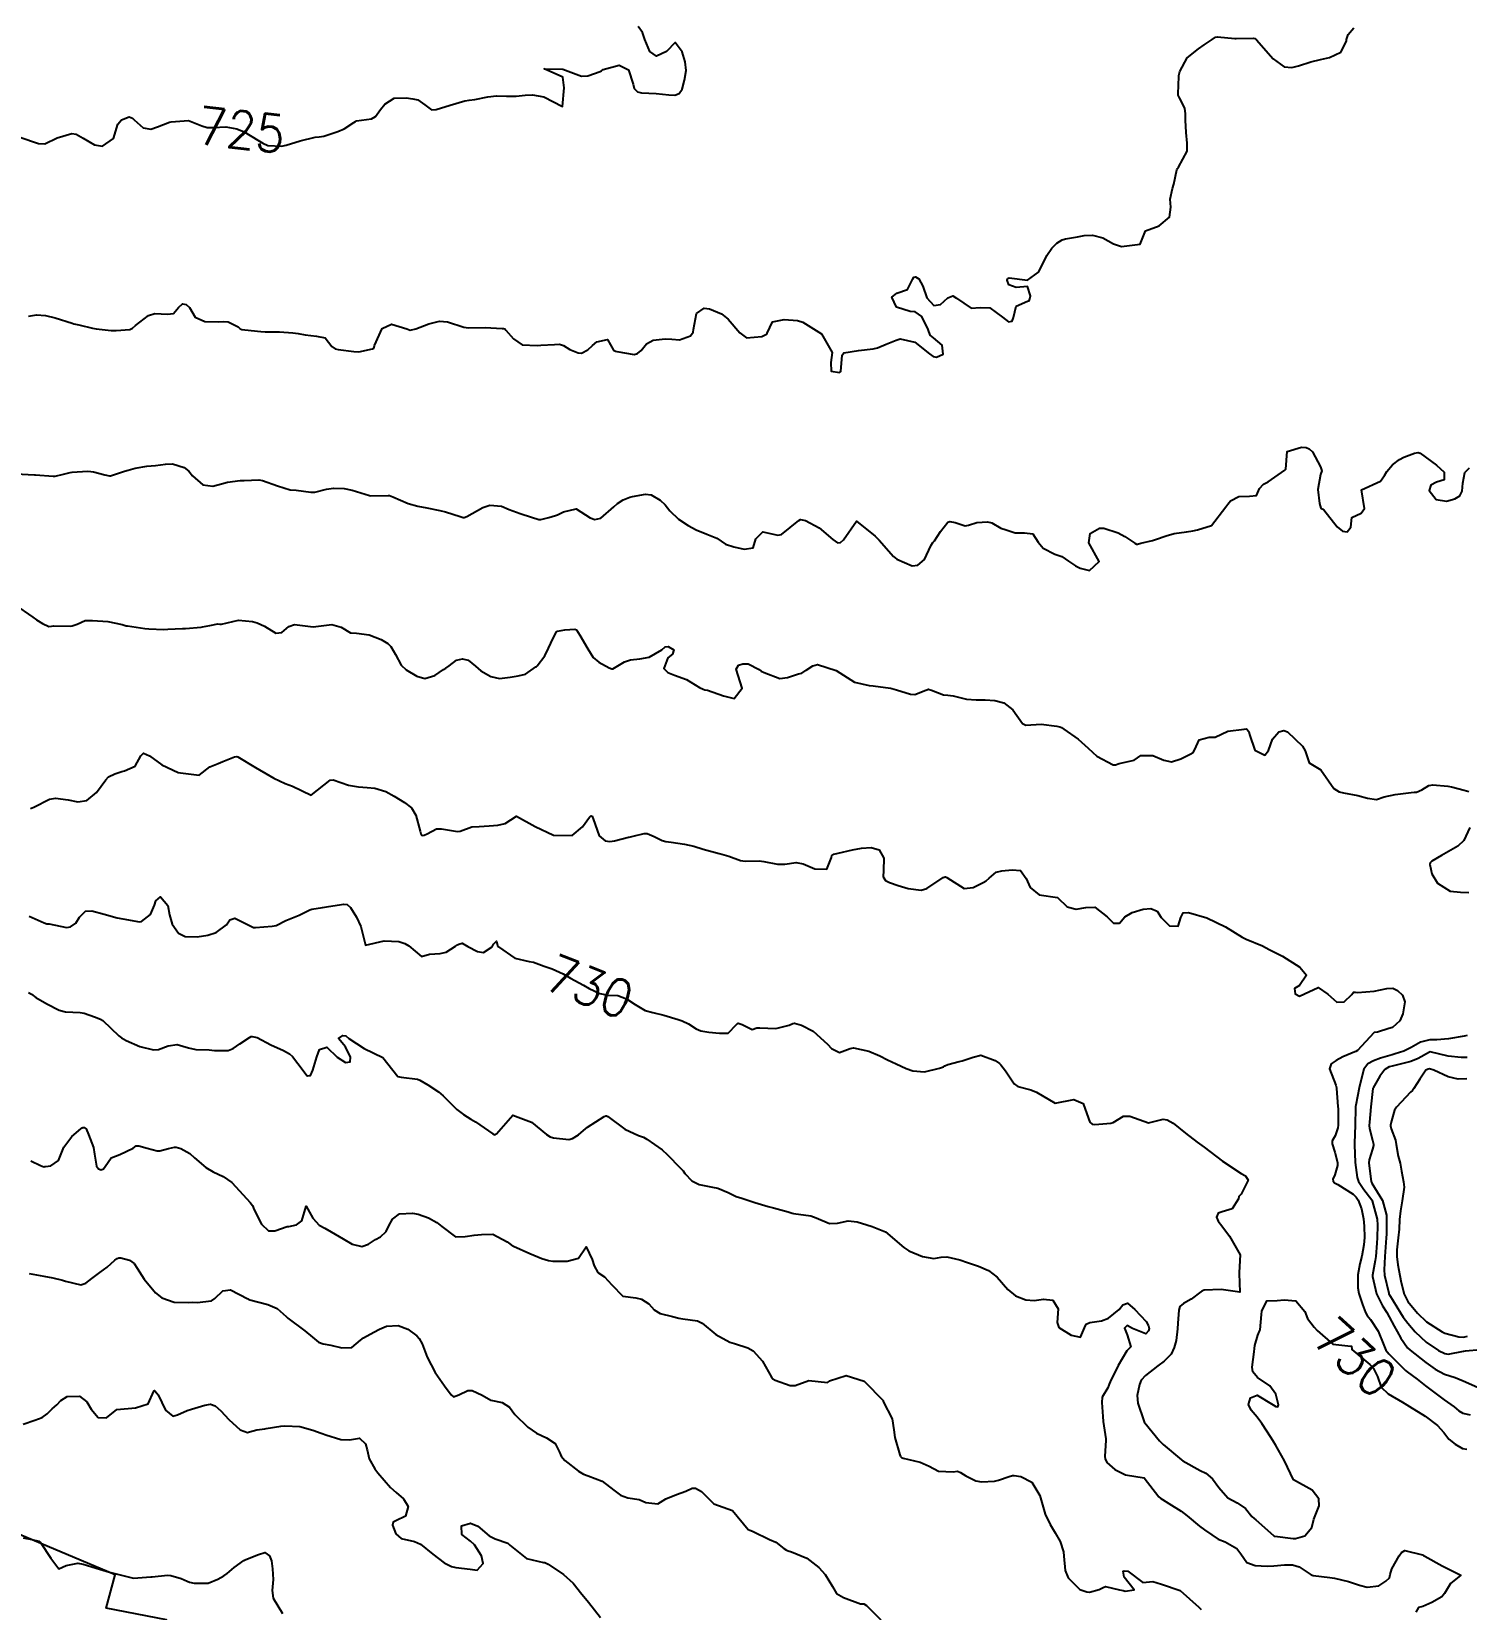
# Model space of a CAD drawing. Header units: metres. Extents: x 307586 to 320046, y 7427249 to 7434250.
# Drawn here: x 310984.7 to 311138.2, y 7432365 to 7432533.9 of the extents above; entities that cross this region are included whole.
import ezdxf
from ezdxf.enums import TextEntityAlignment as Align

# ---------------------------------------------------------------- set-up
doc = ezdxf.new("R2010")
doc.units = ezdxf.units.M
doc.header["$MEASUREMENT"] = 0
for name, color, linetype in [('Cotas', 45, 'Continuous'), ('Curvas de Nivel 1m', 11, 'Continuous'), ('Curvas de Nivel 5m', 15, 'Continuous'), ('Edificações', 30, 'Continuous')]:
    doc.layers.add(name, color=color, linetype=linetype)
doc.styles.add('Style-STANDARD', font='STANDARD.shx')

msp = doc.modelspace()

# ---------------------------------------------------------------- linework, layer by layer
at = {"layer": 'Curvas de Nivel 1m', "flags": 128}
for points, elevation in [([(310984.33, 7432503.42), (310985.2, 7432503.57), (310986.15, 7432503.48), (310987.2, 7432503.26), (310989, 7432502.68), (310989.19, 7432502.61), (310989.73, 7432502.48), (310991.19, 7432502.14), (310991.59, 7432502.06), (310993.18, 7432501.89), (310993.73, 7432501.89), (310995.19, 7432501.99), (310995.48, 7432502.12), (310995.81, 7432502.41), (310997.2, 7432503.51), (310997.87, 7432503.72), (310999.21, 7432503.64), (310999.85, 7432503.72), (311000.38, 7432504.36), (311000.84, 7432504.74), (311001.22, 7432504.68), (311001.56, 7432504.34), (311002.17, 7432503.3), (311003.2, 7432502.84), (311004.68, 7432502.82), (311005.2, 7432502.86), (311005.72, 7432502.81), (311006.78, 7432502.28), (311007, 7432502.08), (311007.19, 7432501.99), (311007.48, 7432501.97), (311009.19, 7432501.77), (311009.67, 7432501.76), (311011.19, 7432501.73), (311012.62, 7432501.64), (311013.19, 7432501.58), (311013.96, 7432501.42), (311015.18, 7432501.28), (311016.1, 7432501.09), (311016.82, 7432500.16), (311017.17, 7432499.91), (311017.47, 7432499.84), (311019.17, 7432499.64), (311019.68, 7432499.61), (311021.17, 7432499.91), (311021.3, 7432499.98), (311021.34, 7432500.11), (311021.37, 7432500.3), (311022.2, 7432502.09), (311023.2, 7432502.58), (311024.83, 7432502.06), (311025.19, 7432501.93), (311025.81, 7432502.05), (311027.2, 7432502.6), (311028.33, 7432502.89), (311029.2, 7432502.82), (311030.92, 7432502.26), (311031.19, 7432502.2), (311031.4, 7432502.19), (311033.2, 7432502.22), (311035.02, 7432502.11), (311035.19, 7432502.1), (311035.31, 7432502.05), (311035.42, 7432501.94), (311036.25, 7432500.99), (311037.18, 7432500.34), (311038.79, 7432500.28), (311039.18, 7432500.31), (311040.65, 7432500.4), (311041.18, 7432500.44), (311041.6, 7432500.29), (311042.26, 7432499.85), (311043.17, 7432499.49), (311043.52, 7432499.48), (311044.19, 7432499.83), (311044.71, 7432500.3), (311045.18, 7432500.69), (311046.29, 7432500.91), (311046.96, 7432499.79), (311047.17, 7432499.68), (311047.32, 7432499.64), (311049.17, 7432499.31), (311049.52, 7432499.41), (311049.9, 7432499.76), (311050.48, 7432500.46), (311051.18, 7432500.85), (311052.47, 7432501.01), (311053.19, 7432500.95), (311054.02, 7432500.88), (311055.19, 7432501.3), (311055.47, 7432501.7), (311055.49, 7432501.99), (311055.82, 7432503.69), (311056.64, 7432504.26), (311057.22, 7432504.22), (311058.5, 7432503.66), (311059.21, 7432503.1), (311060.46, 7432501.64), (311061.19, 7432501.1), (311062.83, 7432501.25), (311063.19, 7432501.41), (311063.31, 7432501.48), (311063.39, 7432501.6), (311063.96, 7432502.83), (311065.21, 7432503.08), (311066.62, 7432502.97), (311067.21, 7432502.79), (311069.19, 7432501.53), (311070.36, 7432499.52), (311070.22, 7432498.45), (311070.25, 7432497.52), (311071.14, 7432497.39), (311071.27, 7432497.51), (311071.42, 7432499.25), (311071.6, 7432499.5), (311073.18, 7432499.76), (311074.72, 7432499.92), (311075.18, 7432500.02), (311076.14, 7432500.41), (311077.19, 7432500.87), (311077.63, 7432500.99), (311079.19, 7432500.64), (311080.75, 7432499.39), (311081.17, 7432499.12), (311081.5, 7432499.05), (311082.22, 7432499.37), (311082.13, 7432500.32), (311081.19, 7432501.1), (311080.85, 7432501.39), (311080.62, 7432501.98), (311079.95, 7432503.4), (311079.22, 7432503.89), (311078.71, 7432503.92), (311077.23, 7432504.37), (311076.72, 7432505.44), (311077.25, 7432505.89), (311078.39, 7432506.28), (311078.98, 7432507.41), (311079.08, 7432507.59), (311079.27, 7432507.63), (311079.61, 7432507.41), (311080.04, 7432506.62), (311080.49, 7432505.4), (311081.23, 7432504.56), (311081.95, 7432504.66), (311082.72, 7432505.37), (311083.25, 7432505.61), (311083.66, 7432505.36), (311085.23, 7432504.29), (311086.19, 7432504.36), (311087.23, 7432504.31), (311088.58, 7432503.3), (311089.21, 7432502.83), (311089.62, 7432502.87), (311089.76, 7432503.28), (311090.02, 7432504.49), (311091.24, 7432505.01), (311091.43, 7432505.08), (311091.51, 7432505.27), (311091.56, 7432505.58), (311091.26, 7432506.58), (311090.04, 7432506.5), (311089.26, 7432506.78), (311089.07, 7432507.29), (311089.12, 7432507.44), (311089.27, 7432507.54), (311091.26, 7432507.27), (311092.41, 7432508.12), (311093.01, 7432509.24), (311093.3, 7432509.91), (311093.85, 7432510.69), (311094.4, 7432511.23), (311094.95, 7432511.59), (311095.32, 7432511.69), (311096.61, 7432511.91), (311097.32, 7432512.04), (311098.21, 7432512.08), (311099.32, 7432511.82), (311100.46, 7432511.16), (311101.31, 7432510.86), (311103.31, 7432511.12), (311103.89, 7432512.55), (311105.33, 7432513.1), (311106.43, 7432514), (311106.58, 7432515.09), (311106.52, 7432515.94), (311106.77, 7432517.09), (311106.92, 7432517.56), (311107.23, 7432519.08), (311107.29, 7432519.21), (311107.42, 7432519.37), (311108.34, 7432521.07), (311108.32, 7432521.95), (311108.22, 7432523.07), (311108.15, 7432524.39), (311108.14, 7432525.07), (311108.09, 7432525.67), (311107.5, 7432526.79), (311107.38, 7432527.08), (311107.38, 7432527.21), (311107.45, 7432529.08), (311107.45, 7432529.16), (311107.54, 7432529.59), (311108.35, 7432531.07), (311109.56, 7432532.03), (311110.17, 7432532.44), (311111.01, 7432533.04), (311111.35, 7432533.26), (311111.58, 7432533.31), (311113.42, 7432533.15), (311113.58, 7432533.15), (311115.38, 7432533.18), (311115.58, 7432533.14), (311115.77, 7432532.98), (311117.55, 7432530.96), (311118.71, 7432530.11), (311119.54, 7432530.03), (311120.25, 7432530.22), (311121.55, 7432530.62), (311122.6, 7432530.89), (311123.56, 7432531.09), (311124.77, 7432531.66), (311125.38, 7432532.86), (311125.4, 7432533.04), (311125.58, 7432533.56), (311126.18, 7432534.27)], 726), ([(310983, 7432486.56), (310985, 7432486.44), (310985.1, 7432486.44), (310987, 7432486.29), (310987.21, 7432486.3), (310988.1, 7432486.5), (310988.8, 7432486.69), (310989.01, 7432486.73), (310990.66, 7432486.82), (310991.01, 7432486.8), (310991.3, 7432486.76), (310992.53, 7432486.45), (310993, 7432486.32), (310993.12, 7432486.32), (310993.45, 7432486.44), (310994.61, 7432486.82), (310995.01, 7432486.95), (310995.76, 7432487.16), (310997.01, 7432487.38), (310997.95, 7432487.45), (310999.02, 7432487.59), (310999.77, 7432487.61), (311001.01, 7432487.22), (311001.5, 7432486.83), (311001.91, 7432486.34), (311002.99, 7432485.39), (311004.08, 7432485.22), (311004.99, 7432485.49), (311005.63, 7432485.65), (311007, 7432485.82), (311007.41, 7432485.85), (311009, 7432485.92), (311009.39, 7432485.85), (311010.99, 7432485.26), (311012.34, 7432484.85), (311012.98, 7432484.8), (311014.57, 7432484.59), (311014.98, 7432484.6), (311016.23, 7432484.92), (311016.99, 7432485.02), (311018.14, 7432484.99), (311018.98, 7432484.81), (311020.85, 7432484.23), (311020.97, 7432484.21), (311022.83, 7432484.23), (311022.97, 7432484.22), (311023.35, 7432484.08), (311024.97, 7432483.37), (311026.01, 7432483.09), (311026.96, 7432482.9), (311028.35, 7432482.62), (311028.96, 7432482.5), (311030.54, 7432481.99), (311030.85, 7432481.89), (311030.95, 7432481.88), (311031.25, 7432481.99), (311032.96, 7432482.96), (311033.72, 7432483.2), (311034.96, 7432483.09), (311035.78, 7432482.74), (311036.96, 7432482.3), (311038.17, 7432481.9), (311038.95, 7432481.67), (311039.17, 7432481.66), (311040.04, 7432481.88), (311040.74, 7432482.09), (311040.96, 7432482.16), (311041.6, 7432482.5), (311042.96, 7432482.81), (311044.45, 7432481.83), (311044.95, 7432481.65), (311045.59, 7432481.81), (311046.97, 7432483.02), (311047.38, 7432483.37), (311047.97, 7432483.78), (311048.7, 7432484.05), (311048.98, 7432484.11), (311050.38, 7432484.36), (311050.98, 7432484.3), (311051.95, 7432483.74), (311052.46, 7432483.22), (311052.96, 7432482.58), (311053.9, 7432481.71), (311054.95, 7432481.03), (311055.81, 7432480.56), (311056.94, 7432480.09), (311057.99, 7432479.66), (311058.92, 7432479.02), (311059.81, 7432478.75), (311060.92, 7432478.5), (311061.9, 7432478.63), (311062.19, 7432479.61), (311062.94, 7432480.34), (311064.54, 7432479.98), (311064.94, 7432480.05), (311066.79, 7432481.55), (311066.95, 7432481.65), (311067.49, 7432481.54), (311068.95, 7432480.76), (311070.4, 7432479.52), (311070.93, 7432479.17), (311071.24, 7432479.19), (311071.57, 7432479.5), (311072.95, 7432481.48), (311074.94, 7432479.88), (311075.16, 7432479.68), (311075.38, 7432479.45), (311076.91, 7432477.7), (311077.28, 7432477.43), (311078.9, 7432476.71), (311079.53, 7432476.77), (311080.21, 7432477.4), (311080.45, 7432477.85), (311080.93, 7432478.91), (311081.12, 7432479.2), (311081.28, 7432479.38), (311081.94, 7432480.38), (311082.73, 7432481.36), (311082.95, 7432481.46), (311083.5, 7432481.35), (311084.59, 7432480.99), (311084.95, 7432481.07), (311085.82, 7432481.33), (311086.95, 7432481.42), (311087.44, 7432481.31), (311088.4, 7432480.75), (311088.95, 7432480.55), (311089.92, 7432480.25), (311090.94, 7432480.23), (311091.81, 7432480.12), (311092.38, 7432479.25), (311092.92, 7432478.6), (311094.17, 7432477.97), (311094.91, 7432477.69), (311095.63, 7432477.21), (311096.39, 7432476.69), (311096.9, 7432476.47), (311097.88, 7432476.19), (311098.9, 7432477.17), (311097.82, 7432479.18), (311097.96, 7432480.16), (311098.95, 7432480.72), (311099.4, 7432480.72), (311100.94, 7432480.24), (311101.66, 7432479.86), (311102.75, 7432479.12), (311102.93, 7432479.04), (311103.02, 7432479.03), (311103.38, 7432479.12), (311104.62, 7432479.42), (311104.94, 7432479.52), (311106.1, 7432479.93), (311106.94, 7432480.16), (311108.25, 7432480.36), (311108.95, 7432480.45), (311109.45, 7432480.54), (311110.95, 7432481.03), (311112.47, 7432483.01), (311112.68, 7432483.31), (311112.98, 7432483.67), (311113.86, 7432484.12), (311114.99, 7432484.17), (311115.75, 7432484.22), (311116.07, 7432484.97), (311116.52, 7432485.45), (311117.01, 7432485.71), (311118.8, 7432486.93), (311118.89, 7432487.06), (311119.05, 7432488.93), (311120.58, 7432489.4), (311121.06, 7432489.38), (311121.39, 7432489.24), (311121.73, 7432488.9), (311122.62, 7432487.3), (311122.75, 7432486.88), (311122.62, 7432486.49), (311122.31, 7432484.89), (311122.49, 7432483.37), (311122.64, 7432482.89), (311122.86, 7432482.77), (311122.97, 7432482.68), (311124.4, 7432480.87), (311124.95, 7432480.43), (311125.45, 7432480.36), (311125.86, 7432480.85), (311125.94, 7432481.87), (311126.97, 7432482.35), (311127.31, 7432482.83), (311127, 7432484.84), (311129.01, 7432485.76), (311129.45, 7432486.37), (311129.7, 7432486.8), (311130.31, 7432487.52), (311131.04, 7432488.1), (311131.51, 7432488.32), (311132.65, 7432488.77), (311133.05, 7432488.85), (311133.25, 7432488.76), (311135.03, 7432487.46), (311135.85, 7432486.73), (311135.83, 7432485.91), (311135.01, 7432485.66), (311134.4, 7432485.35), (311134.23, 7432484.75), (311134.99, 7432483.8), (311136.08, 7432483.64), (311136.99, 7432483.87), (311137.51, 7432484.19), (311137.77, 7432484.71), (311137.85, 7432485.54), (311138.04, 7432486.7), (311138.53, 7432487.2)], 727), ([(310982.83, 7432472.56), (310984.81, 7432471.21), (310985.21, 7432470.94), (310985.84, 7432470.52), (310986.52, 7432470.23), (310986.81, 7432470.24), (310987.05, 7432470.27), (310988.81, 7432470.24), (310989.03, 7432470.27), (310989.57, 7432470.48), (310990.42, 7432470.87), (310990.82, 7432470.87), (310991.19, 7432470.84), (310992.82, 7432470.75), (310994.36, 7432470.42), (310994.81, 7432470.3), (310994.95, 7432470.28), (310996.81, 7432470.01), (310997.23, 7432469.96), (310998.81, 7432469.9), (310999.26, 7432469.91), (311000.81, 7432469.99), (311001.16, 7432469.99), (311002.81, 7432470.13), (311002.97, 7432470.16), (311003.76, 7432470.31), (311004.61, 7432470.51), (311004.81, 7432470.45), (311004.99, 7432470.48), (311006.82, 7432470.88), (311008.32, 7432470.76), (311008.82, 7432470.62), (311009.59, 7432470.24), (311010.8, 7432469.5), (311011.47, 7432469.56), (311012.21, 7432470.21), (311012.82, 7432470.43), (311014.81, 7432470.18), (311016.82, 7432470.41), (311017.82, 7432470.14), (311018.8, 7432469.55), (311019.43, 7432469.5), (311020.8, 7432469.33), (311022.07, 7432468.82), (311022.79, 7432468.4), (311023.11, 7432468.08), (311023.62, 7432467.23), (311024.22, 7432466.07), (311024.76, 7432465.58), (311025.9, 7432464.89), (311026.74, 7432464.64), (311027.81, 7432464.96), (311028.76, 7432465.61), (311029.01, 7432465.76), (311029.35, 7432466), (311030.16, 7432466.61), (311030.77, 7432466.77), (311031.39, 7432466.61), (311032.17, 7432465.97), (311032.76, 7432465.48), (311033.82, 7432464.87), (311034.74, 7432464.64), (311035.88, 7432464.79), (311036.75, 7432464.93), (311037.53, 7432465.12), (311038.63, 7432465.89), (311038.71, 7432465.95), (311038.76, 7432466), (311039.59, 7432467.07), (311040, 7432467.88), (311040.23, 7432468.43), (311040.81, 7432469.59), (311040.97, 7432469.71), (311041.74, 7432469.86), (311042.81, 7432469.92), (311043, 7432469.84), (311043.34, 7432469.3), (311044.19, 7432467.83), (311044.77, 7432466.88), (311045.36, 7432466.4), (311046.49, 7432465.79), (311046.76, 7432465.68), (311046.86, 7432465.69), (311047.05, 7432465.79), (311048.12, 7432466.43), (311048.77, 7432466.66), (311049.77, 7432466.76), (311050.77, 7432466.94), (311052.13, 7432467.73), (311052.47, 7432468.05), (311052.79, 7432468.07), (311053.4, 7432467.71), (311053.25, 7432467.25), (311052.77, 7432466.86), (311052.34, 7432465.73), (311052.76, 7432465.3), (311053.48, 7432464.99), (311054.75, 7432464.54), (311056.15, 7432463.68), (311056.55, 7432463.49), (311056.73, 7432463.45), (311057.01, 7432463.39), (311058.72, 7432462.8), (311059.86, 7432462.5), (311060.73, 7432463.63), (311060.09, 7432465.64), (311060.31, 7432466.09), (311060.77, 7432466.22), (311061.37, 7432466.22), (311062.52, 7432465.6), (311062.76, 7432465.44), (311063.07, 7432465.29), (311064.75, 7432464.65), (311065.58, 7432464.74), (311066.76, 7432465.14), (311067.09, 7432465.22), (311067.58, 7432465.54), (311068.29, 7432466.01), (311068.77, 7432466.13), (311070.76, 7432465.51), (311072.74, 7432464.25), (311074.31, 7432463.89), (311074.74, 7432463.85), (311076.57, 7432463.6), (311076.74, 7432463.58), (311077.24, 7432463.42), (311078.73, 7432462.98), (311079.19, 7432462.94), (311080.38, 7432463.39), (311080.64, 7432463.49), (311080.73, 7432463.48), (311080.98, 7432463.39), (311082.26, 7432462.9), (311082.73, 7432462.86), (311083.3, 7432462.78), (311084.72, 7432462.42), (311085.75, 7432462.35), (311086.72, 7432462.35), (311087.75, 7432462.28), (311088.72, 7432462.03), (311089.69, 7432461.28), (311090.7, 7432459.84), (311091.08, 7432459.65), (311092.7, 7432459.75), (311094.38, 7432459.54), (311094.7, 7432459.48), (311094.87, 7432459.4), (311095.13, 7432459.21), (311096.68, 7432458.16), (311097.75, 7432457.18), (311098.65, 7432456.32), (311100.4, 7432455.4), (311100.65, 7432455.41), (311101.06, 7432455.56), (311102.65, 7432455.9), (311103.37, 7432456.4), (311104.66, 7432456.4), (311105.83, 7432455.91), (311106.65, 7432455.74), (311107.65, 7432456.07), (311108.66, 7432456.54), (311108.98, 7432456.73), (311109.14, 7432457.05), (311109.63, 7432458.09), (311110.68, 7432458.36), (311111.32, 7432458.38), (311112.69, 7432459), (311114.45, 7432459.23), (311114.7, 7432459.26), (311114.93, 7432458.98), (311115.02, 7432458.64), (311115.56, 7432456.97), (311116.66, 7432456.46), (311117.05, 7432456.95), (311117.48, 7432458.14), (311118.15, 7432458.94), (311118.69, 7432459.07), (311119.08, 7432458.93), (311120.67, 7432457.4), (311120.96, 7432456.91), (311121.38, 7432455.63), (311122.64, 7432454.88), (311124.02, 7432452.87), (311124.61, 7432452.52), (311125.06, 7432452.4), (311126.61, 7432452.13), (311127.62, 7432451.84), (311128.6, 7432451.7), (311129.42, 7432451.98), (311130.61, 7432452.25), (311132.3, 7432452.46), (311132.61, 7432452.47), (311132.88, 7432452.48), (311133.43, 7432452.75), (311134.18, 7432453.19), (311134.62, 7432453.27), (311136.24, 7432453.11), (311136.62, 7432453.04), (311137.98, 7432452.7), (311138.48, 7432452.56)], 728), ([(310984.57, 7432450.74), (310984.93, 7432450.89), (310986.58, 7432451.72), (310987.23, 7432451.86), (310988.58, 7432451.67), (310989.62, 7432451.44), (310990.58, 7432451.58), (310991.61, 7432452.45), (310992.61, 7432453.81), (310992.92, 7432454.12), (310993.57, 7432454.43), (310994.34, 7432454.7), (310994.62, 7432454.76), (310995.76, 7432455.26), (310996.35, 7432456.39), (310996.65, 7432456.66), (310997.29, 7432456.38), (310998.63, 7432455.42), (311000.37, 7432454.6), (311000.62, 7432454.54), (311002.61, 7432454.32), (311003.76, 7432455.18), (311004.63, 7432455.56), (311005.15, 7432455.78), (311006.38, 7432456.27), (311006.64, 7432456.31), (311006.75, 7432456.27), (311008.63, 7432455.12), (311010.18, 7432454.23), (311010.61, 7432453.97), (311011.8, 7432453.41), (311012.6, 7432453.11), (311014.59, 7432452.18), (311016.61, 7432453.78), (311016.95, 7432453.8), (311018.6, 7432453.25), (311019.65, 7432453.07), (311020.6, 7432453), (311021.4, 7432452.9), (311022.6, 7432452.55), (311023.48, 7432452.07), (311024.59, 7432451.38), (311025.33, 7432450.8), (311025.79, 7432450.04), (311026.27, 7432448.31), (311026.32, 7432448.03), (311026.4, 7432447.89), (311026.54, 7432447.84), (311026.7, 7432447.87), (311027.01, 7432448.03), (311028, 7432448.57), (311028.55, 7432448.56), (311030.27, 7432448.27), (311030.55, 7432448.32), (311031.77, 7432448.76), (311032.56, 7432448.82), (311033.63, 7432448.87), (311034.56, 7432448.97), (311035.35, 7432449.14), (311036.57, 7432449.91), (311038.56, 7432448.81), (311040.54, 7432447.87), (311042.54, 7432447.84), (311043.62, 7432448.77), (311044.36, 7432449.82), (311044.48, 7432449.92), (311044.57, 7432449.94), (311044.65, 7432449.9), (311044.7, 7432449.82), (311044.77, 7432449.62), (311045.42, 7432447.81), (311046.04, 7432447.29), (311046.54, 7432447.22), (311047.05, 7432447.27), (311048.54, 7432447.66), (311048.63, 7432447.68), (311049.04, 7432447.77), (311050.24, 7432448.06), (311050.55, 7432448.06), (311051.31, 7432447.74), (311052.14, 7432447.33), (311052.54, 7432447.21), (311053.13, 7432447.12), (311054.54, 7432446.93), (311055.53, 7432446.69), (311056.53, 7432446.37), (311058.25, 7432445.93), (311058.53, 7432445.86), (311059.27, 7432445.64), (311060.52, 7432445.18), (311061.04, 7432445.1), (311062.52, 7432445.12), (311063.05, 7432445.06), (311064.51, 7432444.78), (311065.29, 7432444.79), (311066.51, 7432444.97), (311067.25, 7432444.8), (311068.5, 7432444.29), (311069.77, 7432444.25), (311070.28, 7432445.51), (311070.32, 7432445.71), (311070.53, 7432445.86), (311070.97, 7432445.95), (311072.53, 7432446.31), (311073.49, 7432446.51), (311074.53, 7432446.55), (311075.39, 7432446.3), (311075.86, 7432445.44), (311075.85, 7432444.1), (311075.82, 7432443.44), (311076.07, 7432443.02), (311076.49, 7432442.82), (311077.41, 7432442.49), (311078.48, 7432442.17), (311079.86, 7432442.01), (311080.48, 7432442.19), (311082.23, 7432443.36), (311082.42, 7432443.44), (311082.49, 7432443.43), (311082.61, 7432443.36), (311084.48, 7432442.17), (311085.45, 7432442.29), (311086.49, 7432442.82), (311086.81, 7432442.98), (311087.16, 7432443.3), (311087.88, 7432443.92), (311088.5, 7432444.07), (311089.62, 7432444.17), (311090.51, 7432444.1), (311091.12, 7432443.26), (311091.52, 7432442.29), (311092.48, 7432441.5), (311094.47, 7432441.22), (311095.49, 7432440.23), (311096.46, 7432439.95), (311097.48, 7432440.16), (311098.46, 7432440.18), (311099.77, 7432439.16), (311100.44, 7432438.48), (311101.1, 7432438.48), (311101.66, 7432439.13), (311102.46, 7432439.6), (311103.62, 7432439.95), (311104.46, 7432440.04), (311105.11, 7432439.74), (311105.56, 7432439.08), (311106.44, 7432438.18), (311107.37, 7432438.13), (311107.65, 7432439.06), (311107.92, 7432439.59), (311108.46, 7432439.6), (311110.45, 7432439.03), (311112.44, 7432438.07), (311114.22, 7432436.98), (311114.42, 7432436.85), (311114.63, 7432436.77), (311116.41, 7432436.05), (311117.1, 7432435.64), (311118.4, 7432434.99), (311118.52, 7432434.93), (311120.39, 7432433.77), (311121.11, 7432432.9), (311120.36, 7432431.79), (311119.82, 7432431.46), (311119.89, 7432430.91), (311120.35, 7432430.66), (311120.9, 7432430.9), (311122.36, 7432431.6), (311123.37, 7432430.87), (311124.34, 7432430.01), (311125.14, 7432430.06), (311125.94, 7432430.84), (311126.13, 7432431.07), (311126.36, 7432431.07), (311126.57, 7432431.05), (311128.36, 7432431.2), (311129.7, 7432431.46), (311130.36, 7432431.5), (311130.83, 7432431.25), (311131.36, 7432430.77), (311131.63, 7432430.05), (311131.42, 7432428.77), (311131.09, 7432428.01), (311130.31, 7432427.32), (311129.92, 7432427.18), (311128.69, 7432426.81), (311128.35, 7432426.76), (311128.3, 7432426.74), (311126.55, 7432424.84), (311126.38, 7432424.74), (311126.28, 7432424.69), (311124.98, 7432424.15), (311124.27, 7432423.76), (311123.73, 7432423.4), (311123.56, 7432422.87), (311124.24, 7432421.13), (311124.3, 7432420.86), (311124.31, 7432420.78), (311124.46, 7432418.86), (311124.48, 7432418.59), (311124.5, 7432416.86), (311124.47, 7432416.56), (311124.17, 7432415.7), (311123.84, 7432415.18), (311123.84, 7432414.86), (311124.15, 7432413.95), (311124.42, 7432412.86), (311124.43, 7432412.55), (311124.12, 7432411.52), (311123.91, 7432411.07), (311123.94, 7432410.86), (311124.11, 7432410.68), (311124.47, 7432410.5), (311126.1, 7432409.48), (311126.42, 7432409.15), (311126.62, 7432408.83), (311127, 7432407.9), (311127.19, 7432406.82), (311127.27, 7432406.03), (311127.3, 7432404.82), (311127.25, 7432404.03), (311127.01, 7432402.83), (311126.81, 7432402.03), (311126.59, 7432400.83), (311126.58, 7432399.44), (311126.71, 7432398.83), (311127.11, 7432397.67), (311127.4, 7432396.82), (311127.6, 7432396.47), (311127.94, 7432396.07), (311128.76, 7432394.8), (311129.38, 7432393.32), (311129.59, 7432392.79), (311129.9, 7432392.39), (311131.52, 7432390.77), (311131.7, 7432390.59), (311131.87, 7432390.47), (311132.95, 7432389.66), (311133.85, 7432388.94), (311134.12, 7432388.74), (311135.83, 7432387.46), (311136.89, 7432386.7), (311137.41, 7432386.28), (311137.82, 7432386.04), (311138.63, 7432385.87)], 729), ([(311138.57, 7432448.69), (311137.94, 7432447.32), (311137.29, 7432446.71), (311136.54, 7432446.28), (311135.56, 7432445.7), (311134.53, 7432445.11), (311134.33, 7432444.94), (311134.29, 7432444.74), (311134.51, 7432443.75), (311135.11, 7432442.73), (311136.48, 7432441.89), (311137.58, 7432441.8), (311138.48, 7432441.75)], 728), ([(310984.34, 7432431.04), (310984.68, 7432430.88), (310985.14, 7432430.53), (310986.32, 7432429.82), (310987.64, 7432429.17), (310988.31, 7432428.97), (310989.89, 7432428.89), (310990.31, 7432428.82), (310991.42, 7432428.45), (310992.06, 7432428.2), (310992.3, 7432428.04), (310994.01, 7432426.42), (310994.28, 7432426.2), (310994.79, 7432425.9), (310996.27, 7432425.28), (310997.72, 7432424.92), (310998.26, 7432424.94), (310999.28, 7432425.35), (311000.27, 7432425.48), (311001.46, 7432425.14), (311002.26, 7432424.94), (311003.67, 7432424.9), (311004.26, 7432424.83), (311005.7, 7432424.84), (311006.26, 7432425.06), (311006.96, 7432425.57), (311008, 7432426.25), (311008.19, 7432426.34), (311008.28, 7432426.35), (311008.8, 7432426.24), (311010.27, 7432425.43), (311011.63, 7432424.85), (311012.26, 7432424.5), (311012.6, 7432424.2), (311013.73, 7432422.69), (311014.14, 7432422.18), (311014.23, 7432422.13), (311014.52, 7432422.18), (311014.78, 7432422.72), (311015.21, 7432424.17), (311015.49, 7432424.94), (311016.27, 7432425.21), (311017.38, 7432424.14), (311018.25, 7432423.57), (311018.75, 7432423.62), (311018.82, 7432424.12), (311018.27, 7432425.24), (311017.53, 7432426.14), (311017.98, 7432426.44), (311018.29, 7432426.41), (311018.64, 7432426.13), (311020.27, 7432425.04), (311022.25, 7432424.08), (311023.86, 7432422.06), (311024.23, 7432421.98), (311025.96, 7432421.77), (311026.23, 7432421.68), (311027.07, 7432421.17), (311028.22, 7432420.43), (311028.71, 7432420), (311030.19, 7432418.53), (311030.88, 7432417.98), (311031.69, 7432417.48), (311032.18, 7432417.19), (311034.03, 7432415.94), (311034.16, 7432415.86), (311034.27, 7432415.83), (311034.42, 7432415.94), (311036.18, 7432417.91), (311038.18, 7432417.17), (311039.79, 7432415.87), (311040.16, 7432415.6), (311040.54, 7432415.48), (311042.16, 7432415.32), (311042.56, 7432415.43), (311043.2, 7432415.83), (311043.72, 7432416.27), (311044.17, 7432416.65), (311045.96, 7432417.79), (311046.13, 7432417.84), (311046.18, 7432417.85), (311046.34, 7432417.79), (311048.17, 7432416.43), (311049.62, 7432415.76), (311050.16, 7432415.56), (311050.53, 7432415.37), (311052.14, 7432414.21), (311052.69, 7432413.71), (311054.12, 7432412.26), (311054.39, 7432411.97), (311054.59, 7432411.69), (311055.32, 7432410.89), (311056.1, 7432410.51), (311057.53, 7432410.23), (311058.1, 7432410.11), (311059.2, 7432409.64), (311060.09, 7432409.23), (311060.67, 7432409.04), (311062.08, 7432408.56), (311063.51, 7432408.15), (311064.07, 7432408.02), (311065.65, 7432407.56), (311065.97, 7432407.46), (311066.06, 7432407.43), (311066.2, 7432407.41), (311068.06, 7432407.15), (311068.63, 7432406.95), (311070.05, 7432406.34), (311070.92, 7432406.37), (311072.05, 7432406.6), (311073.02, 7432406.5), (311074.05, 7432406.19), (311074.61, 7432406.01), (311076.04, 7432405.43), (311078.02, 7432403.76), (311078.55, 7432403.4), (311080.01, 7432402.78), (311081.23, 7432402.59), (311082.01, 7432402.72), (311082.61, 7432402.76), (311084, 7432402.43), (311084.82, 7432402.15), (311086, 7432401.76), (311087.07, 7432401.3), (311087.99, 7432400.58), (311089.14, 7432399.28), (311089.96, 7432398.58), (311091.06, 7432398.15), (311091.96, 7432398.09), (311092.96, 7432398.23), (311093.96, 7432398.11), (311094.53, 7432397.21), (311094.44, 7432395.73), (311094.6, 7432395.21), (311095.91, 7432394.39), (311096.92, 7432394.17), (311097.34, 7432395.18), (311097.53, 7432395.57), (311097.93, 7432395.73), (311099.18, 7432395.91), (311099.93, 7432396.19), (311101.04, 7432397.13), (311101.45, 7432397.63), (311101.95, 7432397.81), (311102.72, 7432397.11), (311103.93, 7432395.84), (311104.21, 7432395.38), (311104.25, 7432395.1), (311104.18, 7432394.84), (311103.91, 7432394.53), (311102.48, 7432395.11), (311101.93, 7432395.41), (311101.64, 7432395.12), (311101.91, 7432394.41), (311102.3, 7432393.12), (311102.1, 7432392.9), (311101.89, 7432392.69), (311100.96, 7432391.13), (311100.1, 7432389.39), (311099.99, 7432389.15), (311099.96, 7432389.04), (311099.85, 7432388.76), (311099.25, 7432387.74), (311099.2, 7432387.16), (311099.3, 7432385.66), (311099.35, 7432385.15), (311099.63, 7432383.3), (311099.63, 7432383.15), (311099.53, 7432381.38), (311099.55, 7432381.15), (311099.75, 7432380.75), (311100.6, 7432380), (311101.74, 7432379.45), (311103.73, 7432379.1), (311105.3, 7432377.08), (311105.52, 7432376.89), (311105.7, 7432376.78), (311106.39, 7432376.37), (311107.69, 7432375.54), (311108.35, 7432375.04), (311109.67, 7432373.93), (311110.19, 7432373.54), (311110.97, 7432373.01), (311111.66, 7432372.56), (311112.39, 7432372.25), (311113.64, 7432371.55), (311114.09, 7432370.97), (311114.72, 7432370.06), (311115.62, 7432369.73), (311116.89, 7432369.66), (311117.62, 7432369.68), (311118.74, 7432369.8), (311119.62, 7432369.79), (311120.31, 7432369.59), (311121.39, 7432368.88), (311121.61, 7432368.72), (311121.83, 7432368.65), (311123.61, 7432368.44), (311124.09, 7432368.37), (311125.6, 7432368.02), (311126.78, 7432367.63), (311127.59, 7432367.41), (311128.83, 7432367.56), (311129.6, 7432368.06), (311129.98, 7432368.42), (311130.05, 7432368.78), (311130.22, 7432369.39), (311131.01, 7432370.77), (311131.27, 7432371.13), (311131.64, 7432371.34), (311133.51, 7432370.87), (311133.63, 7432370.81), (311133.75, 7432370.74), (311135.62, 7432369.68), (311136.27, 7432369.36), (311137.61, 7432368.69), (311136.5, 7432367.81), (311135.86, 7432366.72), (311135.58, 7432366.38), (311134.53, 7432365.77), (311133.57, 7432365.36), (311133.09, 7432365.22), (311132.82, 7432364.75)], 731), ([(311138.3, 7432426.44), (311137.99, 7432426.38), (311136.3, 7432426.09), (311135.04, 7432425.99), (311134.3, 7432425.98), (311133.3, 7432425.74), (311132.29, 7432425.17), (311131.51, 7432424.77), (311130.6, 7432424.47), (311130.28, 7432424.38), (311129.04, 7432424.03), (311128.27, 7432423.75), (311127.66, 7432423.42), (311127.24, 7432422.83), (311126.88, 7432421.47), (311126.74, 7432420.83), (311126.37, 7432418.99), (311126.34, 7432418.84), (311126.34, 7432418.71), (311126.3, 7432416.84), (311126.25, 7432414.93), (311126.25, 7432414.84), (311126.25, 7432414.75), (311126.32, 7432412.84), (311126.53, 7432411.25), (311126.68, 7432410.83), (311127.24, 7432409.96), (311128.09, 7432408.85), (311128.12, 7432408.81), (311128.13, 7432408.77), (311128.65, 7432406.8), (311128.71, 7432406.15), (311128.67, 7432404.8), (311128.63, 7432404.21), (311128.52, 7432402.81), (311128.46, 7432402.36), (311128.17, 7432400.81), (311128.16, 7432400.64), (311128.6, 7432398.8), (311129.23, 7432397.52), (311129.7, 7432396.79), (311129.94, 7432396.35), (311130.49, 7432395.35), (311130.82, 7432394.78), (311131.21, 7432394.07), (311131.91, 7432393.04), (311132.19, 7432392.76), (311133.88, 7432391.47), (311134.89, 7432390.73), (311135.87, 7432390.19), (311137, 7432389.84), (311137.86, 7432389.51), (311139.73, 7432388.67)], 728), ([(311138.28, 7432424.09), (311137.66, 7432424.09), (311136.28, 7432424.25), (311134.33, 7432424.69), (311134.28, 7432424.68), (311133.05, 7432423.97), (311132.27, 7432423.68), (311131.54, 7432423.5), (311130.26, 7432423.18), (311129.96, 7432423.09), (311129.5, 7432422.8), (311128.96, 7432422.09), (311128.23, 7432420.85), (311128.22, 7432420.81), (311128.21, 7432420.79), (311127.98, 7432418.81), (311127.83, 7432417.17), (311127.82, 7432416.82), (311127.85, 7432416.48), (311128.17, 7432415.26), (311128.29, 7432414.81), (311128.29, 7432414.68), (311128.16, 7432414.28), (311127.8, 7432413.15), (311127.78, 7432412.82), (311127.81, 7432412.5), (311128.02, 7432410.81), (311128.05, 7432410.75), (311128.11, 7432410.66), (311129.23, 7432408.8), (311129.65, 7432407.21), (311129.67, 7432406.79), (311129.65, 7432405.19), (311129.62, 7432404.79), (311129.51, 7432403.31), (311129.48, 7432402.8), (311129.43, 7432401.37), (311129.46, 7432400.8), (311129.9, 7432398.87), (311129.92, 7432398.79), (311129.97, 7432398.7), (311131.15, 7432396.77), (311131.46, 7432396.29), (311131.93, 7432395.66), (311132.72, 7432394.75), (311133.91, 7432393.62), (311135.23, 7432392.73), (311135.9, 7432392.4), (311136.26, 7432392.35), (311137.9, 7432392.66), (311137.93, 7432392.66), (311138.13, 7432392.69), (311139.72, 7432392.86)], 727), ([(311138.25, 7432421.82), (311137.32, 7432421.77), (311136.25, 7432422.02), (311134.74, 7432422.74), (311134.25, 7432422.87), (311134.13, 7432422.86), (311133.89, 7432422.74), (311133.23, 7432421.76), (311132.6, 7432420.76), (311132.43, 7432420.56), (311132.23, 7432420.38), (311130.72, 7432418.78), (311130.53, 7432418.46), (311130.19, 7432417.32), (311130.11, 7432416.86), (311130.11, 7432416.79), (311130.18, 7432416.46), (311130.64, 7432415.25), (311130.71, 7432414.78), (311130.91, 7432413.54), (311131.11, 7432412.78), (311131.28, 7432411.92), (311131.5, 7432410.77), (311131.55, 7432410.22), (311131.35, 7432408.77), (311131.15, 7432407.7), (311131.07, 7432406.77), (311131.01, 7432405.73), (311130.9, 7432404.78), (311130.76, 7432403.5), (311130.76, 7432402.78), (311130.87, 7432401.92), (311131.08, 7432400.77), (311131.24, 7432400.02), (311131.55, 7432398.77), (311131.96, 7432397.97), (311132.99, 7432396.75), (311133.93, 7432395.8), (311135.63, 7432394.72), (311135.92, 7432394.6), (311137.41, 7432394.19), (311137.92, 7432394.17), (311138.34, 7432394.26)], 726), ([(310984.61, 7432413.02), (310985.62, 7432412.52), (310986, 7432412.4), (310986.11, 7432412.42), (310986.18, 7432412.44), (310986.75, 7432412.5), (310987.54, 7432413.08), (310988.13, 7432414.49), (310988.99, 7432415.65), (310989.95, 7432416.47), (310990.08, 7432416.56), (310990.16, 7432416.6), (310990.3, 7432416.6), (310990.51, 7432416.46), (310990.75, 7432415.86), (310991.29, 7432414.45), (310991.42, 7432413.75), (310991.62, 7432412.45), (310991.84, 7432412.17), (310992.11, 7432412.07), (310992.36, 7432412.19), (310992.54, 7432412.44), (310993.19, 7432413.37), (310994.13, 7432413.71), (310995.53, 7432414.4), (310995.88, 7432414.65), (310996.14, 7432414.65), (310997.03, 7432414.38), (310998.13, 7432414.09), (310998.39, 7432414.11), (310999.34, 7432414.36), (310999.98, 7432414.5), (311000.14, 7432414.5), (311000.64, 7432414.34), (311001.61, 7432413.81), (311002.12, 7432413.34), (311003.31, 7432412.31), (311004.11, 7432411.86), (311005.19, 7432411.37), (311006.1, 7432410.72), (311006.52, 7432410.27), (311008.07, 7432408.57), (311008.31, 7432408.25), (311008.51, 7432407.79), (311009.29, 7432406.24), (311010.03, 7432405.53), (311010.7, 7432405.55), (311012.04, 7432405.99), (311012.22, 7432406.02), (311013.01, 7432406.19), (311013.61, 7432406.62), (311014.06, 7432408.18), (311014.78, 7432406.9), (311015.44, 7432406.16), (311016.04, 7432405.82), (311016.72, 7432405.45), (311018.02, 7432404.69), (311018.99, 7432404.12), (311020.01, 7432403.86), (311020.73, 7432404.1), (311021.48, 7432404.63), (311022.03, 7432404.89), (311022.63, 7432405.47), (311022.89, 7432406.07), (311023.3, 7432406.81), (311024.06, 7432407.36), (311025.44, 7432407.42), (311026.06, 7432407.33), (311027.14, 7432406.94), (311028.05, 7432406.42), (311028.59, 7432406), (311030.03, 7432404.89), (311031.08, 7432404.93), (311032.03, 7432405.09), (311032.82, 7432405.16), (311034.03, 7432405.17), (311035.58, 7432404.36), (311036.01, 7432404.03), (311036.23, 7432403.91), (311038.01, 7432403.11), (311039.29, 7432402.59), (311040, 7432402.36), (311040.44, 7432402.3), (311042, 7432402.29), (311043.2, 7432402.63), (311044.01, 7432403.82), (311044.65, 7432402.46), (311044.88, 7432401.81), (311045.27, 7432401.08), (311045.98, 7432400.62), (311046.75, 7432399.78), (311047.95, 7432398.57), (311049.35, 7432398.36), (311049.95, 7432398.24), (311050.73, 7432397.74), (311051.3, 7432397.09), (311051.93, 7432396.7), (311053.26, 7432396.37), (311053.93, 7432396.2), (311054.37, 7432396.13), (311055.93, 7432395.93), (311056.42, 7432395.67), (311057.91, 7432394.46), (311059.4, 7432393.63), (311059.89, 7432393.47), (311061.32, 7432393.04), (311061.88, 7432392.72), (311062.9, 7432391.59), (311063.86, 7432389.89), (311063.99, 7432389.71), (311064.24, 7432389.57), (311065.84, 7432389), (311066.39, 7432389), (311067.85, 7432389.53), (311069.85, 7432389.31), (311069.96, 7432389.4), (311070.07, 7432389.51), (311071.86, 7432390.08), (311073.78, 7432389.46), (311073.85, 7432389.4), (311075.76, 7432387.43), (311075.79, 7432387.39), (311075.82, 7432387.27), (311076.77, 7432385.42), (311076.96, 7432384.24), (311077.05, 7432383.42), (311077.58, 7432381.59), (311077.66, 7432381.41), (311077.75, 7432381.29), (311077.93, 7432381.23), (311079.75, 7432380.78), (311080.72, 7432380.36), (311081.74, 7432379.81), (311083.31, 7432379.77), (311083.74, 7432379.81), (311084.08, 7432379.68), (311084.64, 7432379.33), (311085.73, 7432378.8), (311086.34, 7432378.69), (311087.72, 7432378.76), (311088.15, 7432378.86), (311089.29, 7432379.27), (311089.63, 7432379.38), (311089.73, 7432379.36), (311089.81, 7432379.35), (311090.54, 7432379.26), (311091.72, 7432378.65), (311092.58, 7432377.23), (311092.93, 7432375.99), (311093.14, 7432375.23), (311093.67, 7432374.13), (311094.2, 7432373.21), (311094.73, 7432372.29), (311095.11, 7432371.2), (311095.15, 7432370.72), (311095.27, 7432369.2), (311095.6, 7432368.42), (311096.84, 7432367.18), (311097.58, 7432366.9), (311097.87, 7432366.88), (311098.93, 7432367.16), (311099.35, 7432367.39), (311099.59, 7432367.49), (311101.08, 7432367.13), (311101.5, 7432367.04), (311101.58, 7432367.02), (311101.7, 7432367), (311102.66, 7432367.11), (311101.6, 7432368.49), (311101.47, 7432369.12), (311101.61, 7432369.15), (311101.98, 7432369.12), (311103.6, 7432367.92), (311104.65, 7432368.03), (311105.59, 7432367.75), (311107.58, 7432367.05), (311109.57, 7432365.26), (311109.7, 7432365.16), (311109.84, 7432365.03)], 732), ([(310984.41, 7432400.97), (310985.97, 7432400.68), (310986.96, 7432400.5), (310987.97, 7432400.26), (310988.3, 7432400.15), (310989.96, 7432399.75), (310990.49, 7432399.94), (310991.13, 7432400.45), (310991.98, 7432401.08), (310992.76, 7432401.65), (310993.59, 7432402.42), (310993.82, 7432402.6), (310994, 7432402.66), (310994.24, 7432402.66), (310995.14, 7432402.4), (310995.65, 7432402.05), (310995.98, 7432401.54), (310996.73, 7432400.38), (310997.95, 7432398.9), (310998.6, 7432398.36), (310999.94, 7432397.9), (311001.51, 7432397.89), (311001.94, 7432397.9), (311002.38, 7432397.87), (311003.94, 7432398.05), (311004.27, 7432398.3), (311005.13, 7432399.11), (311005.96, 7432399.22), (311007.83, 7432398.25), (311007.94, 7432398.19), (311008.03, 7432398.16), (311009.94, 7432397.66), (311010.96, 7432397.24), (311011.92, 7432396.39), (311012.11, 7432396.2), (311013.9, 7432394.83), (311014.75, 7432394.17), (311015.37, 7432393.64), (311015.89, 7432393.46), (311016.71, 7432393.32), (311017.88, 7432393.04), (311018.93, 7432393.07), (311019.89, 7432393.84), (311020.19, 7432394.11), (311021.29, 7432394.7), (311021.91, 7432395.03), (311022.64, 7432395.34), (311023.91, 7432395.43), (311024.94, 7432395.01), (311025.9, 7432394.32), (311026.16, 7432394.03), (311026.46, 7432393.45), (311027.01, 7432392.02), (311027.86, 7432390.38), (311028.1, 7432390.01), (311028.86, 7432388.97), (311029.59, 7432387.99), (311029.82, 7432387.79), (311030.4, 7432387.98), (311031.35, 7432388.45), (311031.83, 7432388.47), (311032.9, 7432387.95), (311033.82, 7432387.42), (311035.05, 7432387.16), (311035.81, 7432386.68), (311036.4, 7432385.9), (311037.78, 7432384.53), (311038.72, 7432383.88), (311039.77, 7432383.38), (311040.7, 7432382.79), (311041.18, 7432381.85), (311041.34, 7432381.44), (311041.74, 7432380.96), (311043.2, 7432379.83), (311043.73, 7432379.5), (311044.23, 7432379.31), (311045.72, 7432378.76), (311046.99, 7432377.78), (311047.7, 7432377.24), (311048.49, 7432376.97), (311049.69, 7432376.79), (311050.41, 7432376.46), (311051.69, 7432376.34), (311052.53, 7432376.88), (311053.7, 7432377.34), (311054.69, 7432377.69), (311055.38, 7432378.01), (311055.71, 7432378.02), (311056.38, 7432377.66), (311057.69, 7432376.32), (311059.68, 7432375.63), (311061.35, 7432373.6), (311061.55, 7432373.5), (311061.65, 7432373.47), (311061.88, 7432373.37), (311063.64, 7432372.53), (311064.3, 7432372.23), (311065.17, 7432371.56), (311065.45, 7432371.37), (311065.63, 7432371.3), (311065.98, 7432371.19), (311067.62, 7432370.53), (311068.92, 7432369.52), (311069.6, 7432368.76), (311070.37, 7432367.5), (311070.82, 7432366.73), (311071.57, 7432366.29), (311073.38, 7432365.64), (311073.56, 7432365.62), (311073.74, 7432365.63), (311074.03, 7432365.45), (311075.54, 7432363.91)], 733), ([(310983.78, 7432384.87), (310985.02, 7432385.29), (310985.79, 7432385.58), (310986.35, 7432385.95), (310986.88, 7432386.5), (310987.36, 7432386.94), (310987.81, 7432387.38), (310988.47, 7432387.83), (310989.82, 7432387.86), (310990.59, 7432387.24), (310991.06, 7432386.45), (310991.79, 7432385.57), (310992.7, 7432385.52), (310993.8, 7432386.42), (310995.81, 7432386.61), (310997.14, 7432387.04), (310997.74, 7432388.37), (310997.77, 7432388.43), (310997.82, 7432388.45), (310997.91, 7432388.37), (310998.21, 7432387.98), (310999.02, 7432386.36), (310999.79, 7432385.7), (311000.28, 7432385.86), (311001.32, 7432386.33), (311001.8, 7432386.45), (311003.23, 7432386.89), (311003.81, 7432386.99), (311004.32, 7432386.8), (311004.93, 7432386.28), (311005.79, 7432385.36), (311007.01, 7432384.26), (311007.77, 7432383.97), (311008, 7432384.02), (311008.78, 7432384.24), (311009.64, 7432384.36), (311009.78, 7432384.38), (311011.33, 7432384.65), (311011.78, 7432384.69), (311013.38, 7432384.59), (311013.78, 7432384.51), (311014.87, 7432384.16), (311015.54, 7432383.92), (311015.77, 7432383.86), (311016.18, 7432383.73), (311017.76, 7432383.23), (311018.7, 7432383.19), (311019.77, 7432383.35), (311020.4, 7432382.74), (311020.59, 7432382.1), (311020.81, 7432381.16), (311021.39, 7432380.09), (311021.73, 7432379.63), (311023.09, 7432378.07), (311023.7, 7432377.56), (311024.49, 7432376.85), (311024.96, 7432376.04), (311024.69, 7432375.02), (311023.66, 7432374.5), (311023.36, 7432374.36), (311023.31, 7432374.06), (311023.64, 7432373.12), (311024.21, 7432372.62), (311025.64, 7432372.31), (311026.31, 7432372.02), (311027.62, 7432370.95), (311028.82, 7432370), (311029.61, 7432369.61), (311030.06, 7432369.53), (311031.6, 7432369.35), (311032.34, 7432369.22), (311033, 7432369.95), (311032.82, 7432370.75), (311032.08, 7432371.96), (311031.64, 7432372.34), (311030.71, 7432373.04), (311030.69, 7432373.97), (311031.66, 7432374.25), (311032.44, 7432373.95), (311033.64, 7432372.91), (311034.29, 7432372.58), (311035.63, 7432372.12), (311035.87, 7432371.91), (311037.62, 7432370.48), (311039.44, 7432370.04), (311039.61, 7432370.04), (311039.74, 7432369.99), (311039.94, 7432369.87), (311041.6, 7432368.78), (311042.64, 7432367.83), (311043.57, 7432366.66), (311043.94, 7432366.19), (311044.27, 7432365.81), (311045.54, 7432364.16)], 734)]:
    msp.add_lwpolyline(points, dxfattribs=dict(at, elevation=elevation))
at = {"layer": 'Curvas de Nivel 5m', "flags": 128}
for points, elevation in [([(310983.43, 7432522.56), (310985.42, 7432521.91), (310986.09, 7432521.86), (310987.43, 7432522.51), (310988.97, 7432522.97), (310989.44, 7432522.9), (310990.19, 7432522.48), (310991.42, 7432521.76), (310992.27, 7432521.61), (310993.43, 7432522.44), (310993.91, 7432523.98), (310994.29, 7432524.43), (310995.12, 7432524.76), (310995.46, 7432524.61), (310995.66, 7432524.42), (310996.61, 7432523.57), (310997.44, 7432523.44), (310998.16, 7432523.67), (310999.45, 7432524.18), (310999.6, 7432524.22), (311001.45, 7432524.35), (311002.89, 7432523.78), (311003.45, 7432523.61), (311004.15, 7432523.61), (311005.45, 7432523.69), (311006.64, 7432523.48), (311007.44, 7432523.14), (311008.88, 7432522.26), (311009.43, 7432521.92), (311009.97, 7432521.7), (311011.42, 7432521.62), (311011.93, 7432521.72), (311013.43, 7432522.2), (311015.03, 7432522.59), (311015.44, 7432522.61), (311015.94, 7432522.68), (311017.44, 7432523.17), (311018.11, 7432523.48), (311019.15, 7432524.13), (311019.32, 7432524.27), (311019.46, 7432524.32), (311021.04, 7432524.54), (311021.46, 7432524.78), (311022.03, 7432525.55), (311022.46, 7432526.1), (311023.49, 7432526.76), (311024.76, 7432526.79), (311025.49, 7432526.68), (311026, 7432526.56), (311026.76, 7432526.04), (311027.48, 7432525.51), (311027.96, 7432525.54), (311029.48, 7432526.01), (311031.02, 7432526.47), (311031.49, 7432526.54), (311032.11, 7432526.61), (311033.49, 7432526.88), (311034.44, 7432527.01), (311035.49, 7432526.98), (311036.54, 7432526.97), (311037.49, 7432527.06), (311038.27, 7432527.12), (311039.49, 7432526.91), (311041.48, 7432525.87), (311041.65, 7432527.87), (311041.52, 7432529), (311039.53, 7432529.89), (311041.53, 7432529.87), (311043.52, 7432529.09), (311044.21, 7432529.15), (311045.53, 7432529.62), (311045.66, 7432529.69), (311045.85, 7432529.82), (311047.54, 7432530.29), (311048.55, 7432529.78), (311049.04, 7432528.25), (311049.16, 7432527.77), (311049.5, 7432527.41), (311049.95, 7432527.32), (311051.5, 7432527.25), (311052.88, 7432527.11), (311053.5, 7432527.08), (311053.98, 7432527.24), (311054.3, 7432527.71), (311054.54, 7432528.69), (311054.72, 7432529.71), (311054.63, 7432530.62), (311054.29, 7432531.71), (311053.56, 7432532.72), (311052.6, 7432531.73), (311051.55, 7432531.25), (311050.84, 7432531.76), (311050.3, 7432533.03), (311050.05, 7432533.77), (311049.58, 7432534.43)], 725), ([(310984.43, 7432439.23), (310986.03, 7432438.52), (310986.3, 7432438.39), (310986.42, 7432438.39), (310986.54, 7432438.39), (310988.42, 7432438.02), (310988.84, 7432438.06), (310989.41, 7432438.48), (310989.8, 7432439.11), (310990.44, 7432439.74), (310991.11, 7432439.79), (310992.44, 7432439.42), (310993.82, 7432439.04), (310994.43, 7432438.92), (310996.21, 7432438.61), (310996.43, 7432438.63), (310997.41, 7432439.41), (310997.82, 7432440.38), (310997.97, 7432440.86), (310998.46, 7432441.27), (310999.24, 7432440.36), (310999.43, 7432439.36), (310999.71, 7432438.36), (311000.41, 7432437.39), (311001.1, 7432437.03), (311002.41, 7432437), (311003.53, 7432437.19), (311004.41, 7432437.46), (311005.53, 7432438.28), (311005.9, 7432438.81), (311006.43, 7432438.99), (311007.92, 7432438.25), (311008.42, 7432438.02), (311008.65, 7432438.02), (311010.42, 7432438.14), (311010.84, 7432438.22), (311011.88, 7432438.76), (311012.43, 7432438.98), (311013.3, 7432439.33), (311014.45, 7432439.89), (311014.66, 7432439.96), (311015.8, 7432440.16), (311016.45, 7432440.25), (311018.09, 7432440.5), (311018.46, 7432440.46), (311018.8, 7432440.13), (311019.45, 7432439.11), (311019.91, 7432438.12), (311020.4, 7432436.11), (311022.41, 7432436.58), (311023.96, 7432436.51), (311024.41, 7432436.37), (311024.63, 7432436.28), (311025.05, 7432436.05), (311026.39, 7432434.9), (311027.25, 7432435.16), (311028.39, 7432435.21), (311029.03, 7432435.37), (311030.03, 7432435.99), (311030.26, 7432436.14), (311030.41, 7432436.22), (311030.74, 7432436.31), (311031.36, 7432435.98), (311032.4, 7432435.44), (311033.03, 7432435.32), (311033.96, 7432435.94), (311034.12, 7432436.23), (311034.41, 7432436.54), (311034.55, 7432436.08), (311034.64, 7432435.94), (311036.39, 7432434.73), (311037.91, 7432434.36), (311038.38, 7432434.3), (311039.53, 7432433.88), (311040.37, 7432433.59), (311041.57, 7432433.05), (311042.36, 7432432.58), (311043.73, 7432431.83), (311044.35, 7432431.49), (311045.48, 7432430.94), (311046.34, 7432430.75), (311047.4, 7432430.72), (311048.34, 7432430.38), (311049.25, 7432429.76), (311050.32, 7432429.12), (311051.15, 7432428.91), (311052.32, 7432428.62), (311053.86, 7432428.16), (311054.31, 7432428.02), (311054.98, 7432427.69), (311055.78, 7432427.16), (311056.3, 7432426.93), (311057.14, 7432426.82), (311058.29, 7432426.71), (311059.23, 7432426.7), (311060.1, 7432427.63), (311060.21, 7432427.72), (311060.3, 7432427.75), (311060.73, 7432427.62), (311061.77, 7432427.08), (311062.3, 7432427.25), (311062.62, 7432427.28), (311064.3, 7432427.2), (311065.75, 7432427.56), (311066.12, 7432427.74), (311066.31, 7432427.76), (311067.06, 7432427.54), (311068.3, 7432426.9), (311069.83, 7432425.51), (311070.28, 7432425.06), (311071.13, 7432424.63), (311072.28, 7432425.07), (311072.62, 7432425.14), (311074.27, 7432424.77), (311075.45, 7432424.26), (311076.26, 7432423.86), (311077.18, 7432423.42), (311078.25, 7432422.93), (311078.99, 7432422.66), (311080.24, 7432422.55), (311081.82, 7432422.94), (311082.25, 7432423.11), (311082.41, 7432423.2), (311082.73, 7432423.36), (311083.95, 7432423.66), (311084.26, 7432423.72), (311085.45, 7432424.14), (311086.27, 7432424.33), (311087.8, 7432423.76), (311088.26, 7432423.44), (311088.4, 7432423.29), (311088.88, 7432422.65), (311089.83, 7432421.27), (311090.23, 7432420.99), (311091.6, 7432420.62), (311092.22, 7432420.37), (311094.21, 7432419.22), (311096.22, 7432419.61), (311097.21, 7432419.18), (311097.79, 7432417.57), (311097.92, 7432417.17), (311098.18, 7432416.95), (311098.44, 7432416.91), (311100.18, 7432417.07), (311100.43, 7432417.15), (311101.51, 7432417.81), (311102.19, 7432417.8), (311104.18, 7432417.1), (311105.75, 7432417.51), (311106.19, 7432417.41), (311106.83, 7432417.06), (311108.17, 7432415.99), (311109.39, 7432415.04), (311110.15, 7432414.49), (311112.13, 7432413), (311114.12, 7432411.69), (311114.58, 7432411.43), (311114.87, 7432410.97), (311114.1, 7432409.47), (311113.88, 7432409.2), (311113.81, 7432408.98), (311113.16, 7432407.91), (311112.07, 7432407.56), (311111.64, 7432407.44), (311111.49, 7432407.01), (311111.65, 7432406.59), (311112.05, 7432406.07), (311112.86, 7432404.99), (311114.01, 7432402.98), (311113.89, 7432401.08), (311113.89, 7432400.98), (311113.97, 7432398.98), (311111.98, 7432399.25), (311110.14, 7432399.2), (311109.97, 7432399.14), (311109.9, 7432399.1), (311109.81, 7432399.03), (311108.77, 7432398.23), (311107.95, 7432397.77), (311107.56, 7432397.44), (311107.43, 7432397.06), (311107.33, 7432395.65), (311107.31, 7432395.06), (311107.14, 7432393.82), (311106.94, 7432393.06), (311106.62, 7432392.33), (311105.88, 7432391.61), (311105.18, 7432391.08), (311103.86, 7432390.06), (311103.41, 7432389.55), (311103.22, 7432389.11), (311103, 7432387.94), (311103.04, 7432387.11), (311103.7, 7432385.21), (311103.74, 7432385.1), (311103.8, 7432385), (311105.37, 7432383.08), (311105.57, 7432382.87), (311105.77, 7432382.69), (311107.71, 7432381.05), (311107.75, 7432381.01), (311107.87, 7432380.93), (311109.74, 7432379.91), (311110.32, 7432379.6), (311111.06, 7432379.01), (311111.72, 7432378.07), (311112.69, 7432376.99), (311113.7, 7432376.44), (311114.56, 7432375.83), (311115.24, 7432374.96), (311115.49, 7432374.76), (311115.68, 7432374.62), (311117.59, 7432372.93), (311117.66, 7432372.88), (311117.73, 7432372.86), (311119.66, 7432372.63), (311119.94, 7432372.63), (311120.93, 7432372.89), (311121.67, 7432373.79), (311121.88, 7432374.68), (311121.95, 7432374.88), (311122.45, 7432376.12), (311122.41, 7432376.87), (311121.72, 7432377.78), (311119.73, 7432378.91), (311118.74, 7432380.92), (311117.78, 7432382.64), (311117.6, 7432382.93), (311117.32, 7432383.41), (311116.34, 7432384.94), (311115.81, 7432385.62), (311115.19, 7432386.34), (311114.9, 7432386.96), (311115.11, 7432387.69), (311115.84, 7432387.97), (311117.54, 7432386.93), (311117.82, 7432386.73), (311118.04, 7432386.71), (311118.12, 7432386.93), (311117.84, 7432388.07), (311117.17, 7432388.94), (311115.86, 7432389.85), (311115.37, 7432390.46), (311115.3, 7432390.96), (311115.52, 7432392.58), (311115.53, 7432392.96), (311115.57, 7432393.29), (311115.91, 7432394.39), (311116.08, 7432394.79), (311116.15, 7432394.95), (311116.3, 7432396.59), (311116.32, 7432396.95), (311116.85, 7432398.05), (311117.96, 7432398.1), (311118.73, 7432398.15), (311119.96, 7432398.06), (311120.91, 7432396.9), (311121.22, 7432396.18), (311121.93, 7432395.22), (311122.23, 7432394.88), (311123.91, 7432393.43), (311125.51, 7432393.24), (311125.91, 7432393.2), (311125.94, 7432392.88), (311125.96, 7432392.84), (311127.88, 7432391.23), (311128.26, 7432390.81), (311128.69, 7432389.97), (311129.1, 7432388.8), (311129.84, 7432388.11), (311131.39, 7432387.21), (311131.83, 7432386.94), (311132.12, 7432386.76), (311133.81, 7432385.72), (311135.12, 7432384.73), (311135.8, 7432383.95), (311136.34, 7432383.26), (311137.02, 7432382.7), (311137.78, 7432382.26), (311138.27, 7432382.19)], 730), ([(310983.79, 7432372.69), (310984.7, 7432372.52), (310985.44, 7432372.32), (310985.63, 7432372.19), (310986.74, 7432370.5), (310987.6, 7432369.37), (310988.36, 7432369.72), (310989.61, 7432369.97), (310990.19, 7432369.88), (310991.6, 7432369.46), (310993.01, 7432369.01), (310993.59, 7432368.86), (310995.58, 7432368.39), (310997.45, 7432368.51), (310997.59, 7432368.52), (310999.23, 7432368.71), (310999.59, 7432368.67), (311000.69, 7432368.33), (311001.33, 7432368.07), (311001.58, 7432367.96), (311002.06, 7432367.83), (311003.58, 7432367.84), (311004.6, 7432368.28), (311005.23, 7432368.64), (311005.59, 7432368.88), (311006.37, 7432369.5), (311007.4, 7432370.25), (311007.52, 7432370.34), (311007.61, 7432370.39), (311008.94, 7432370.91), (311009.62, 7432371.11), (311010.15, 7432370.76), (311010.34, 7432370.22), (311010.45, 7432369.37), (311010.53, 7432368.22), (311010.42, 7432367.07), (311010.52, 7432366.22), (311011.54, 7432364.58)], 735)]:
    msp.add_lwpolyline(points, dxfattribs=dict(at, elevation=elevation))
at = {"layer": 'Edificações'}
msp.add_lwpolyline([(310984.16, 7432295.72), (310985.48, 7432301.39), (310987.28, 7432301.08), (310989.39, 7432312), (310989.87, 7432311.9), (310992.94, 7432329.24), (310992.27, 7432329.35), (310997.54, 7432355.98), (310999.1, 7432363.9), (310992.67, 7432365.17), (310993.61, 7432368.73), (310978.37, 7432375.15)], dxfattribs=at)

# ---------------------------------------------------------------- texts
at = {"layer": 'Cotas', "style": 'Style-STANDARD'}
for s, rotation, p in [('725', 353.7349, (311007.13, 7432523.36, 725)), ('730', 338.4311, (311044.38, 7432431.67, 730)), ('730', 317.5332, (311126.31, 7432392.02, 730))]:
    msp.add_text(s, height=4, rotation=rotation, dxfattribs=at).set_placement(p, align=Align.MIDDLE_CENTER)

doc.saveas('drawing.dxf')
